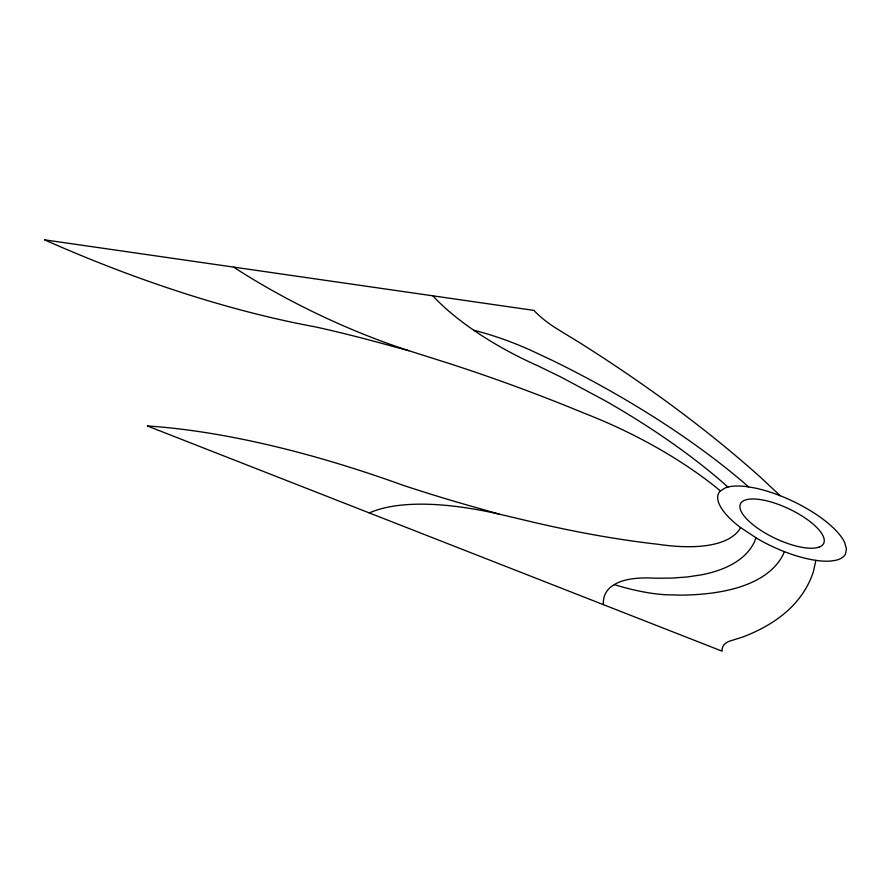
<?xml version="1.0" encoding="UTF-8"?>
<svg xmlns="http://www.w3.org/2000/svg" width="891" height="891" viewBox="0 0 891 891"><rect width="100%" height="100%" fill="white"/><g stroke="black" fill="none" stroke-linecap="round" stroke-linejoin="round"><path stroke-width="1.34" d="M815.889 560.361L815.844 560.35A70.211 24.814 25.4 0 1 790.673 553.968L783.957 551.484A70.311 24.848 25.4 0 1 757.606 538.81L740.399 527.45A70.311 24.848 25.4 0 1 720.273 490.997L725.385 487.822L728.894 486.809A70.311 24.848 25.4 0 1 748.262 486.842L754.176 487.878A70.211 24.814 25.4 0 1 780.137 495.697A70.311 24.848 25.4 0 1 800.185 504.885L806.544 508.393A70.311 24.848 25.4 0 1 828.652 523.696L833.052 527.617A70.311 24.848 25.4 0 1 844.657 542.474L846.45 548.823L845.436 554.068A70.311 24.848 25.4 0 1 835.257 560.394L831.169 561.007A70.311 24.848 25.4 0 1 815.889 560.361L813.338 571.844A689.567 243.744 25.4 0 1 742.348 637.165L730.408 640.896A65.834 23.277 25.4 0 0 722.111 651.165L147.327 425.954A529.978 187.333 25.4 0 1 402.52 485.094A701.507 247.965 25.4 0 0 470.192 505.888L499.116 514.107L535.781 522.794A701.507 247.965 25.4 0 0 657.714 544.245A196.766 69.554 25.4 0 0 739.407 529.644L740.544 527.55M755.88 537.774L754.61 541.483A344.784 121.867 25.4 0 1 701.718 574.784L687.507 576.945L671.937 578.092L655.097 578.226A151.86 53.683 25.4 0 0 616.082 583.56L611.994 586.066A151.86 53.683 25.4 0 0 603.396 604.655M784.236 551.596L783.256 554.402A393.532 139.107 25.4 0 1 681.582 595.121L666.223 594.776A137.114 48.47 25.4 0 1 617.129 585.476L614.389 584.596M474.001 330.372L476.585 330.973A137.114 48.47 25.4 0 1 531.359 350.553L551.83 360.153A393.532 139.107 25.4 0 1 743.495 482.41L748.507 486.887M720.329 490.952L716.052 487.344A196.766 69.554 25.4 0 0 585.688 413.814A701.507 247.965 25.4 0 0 447.527 362.971L408.891 350.72L380.201 342.935A701.507 247.965 25.4 0 0 315.113 326.83A529.978 187.333 25.4 0 1 44.55 239.835L533.943 310.402A65.834 23.277 25.4 0 0 558.646 329.848L579.774 342.768A689.567 243.744 25.4 0 1 761.727 478.389L780.193 495.719M727.891 487.099L721.32 481.207A344.784 121.867 25.4 0 0 605.813 401.095L560.907 377.027L537.785 365.789A151.86 53.683 25.4 0 1 477.654 332.9L468.822 326.797A151.86 53.683 25.4 0 1 432.87 295.834M369.308 512.926A278.749 98.533 25.4 0 1 499.116 514.107M408.891 350.72A278.749 98.533 25.4 0 1 233.553 267.088M819.219 547.052L816.924 547.709A46.065 16.283 25.4 0 1 746.168 518.428L744.041 515.934A46.065 16.283 25.4 0 1 740.254 509.073L739.898 507.079A46.065 16.283 25.4 0 1 798.102 513.639L802.1 516.045A46.065 16.283 25.4 0 1 819.219 547.052"/></g></svg>
